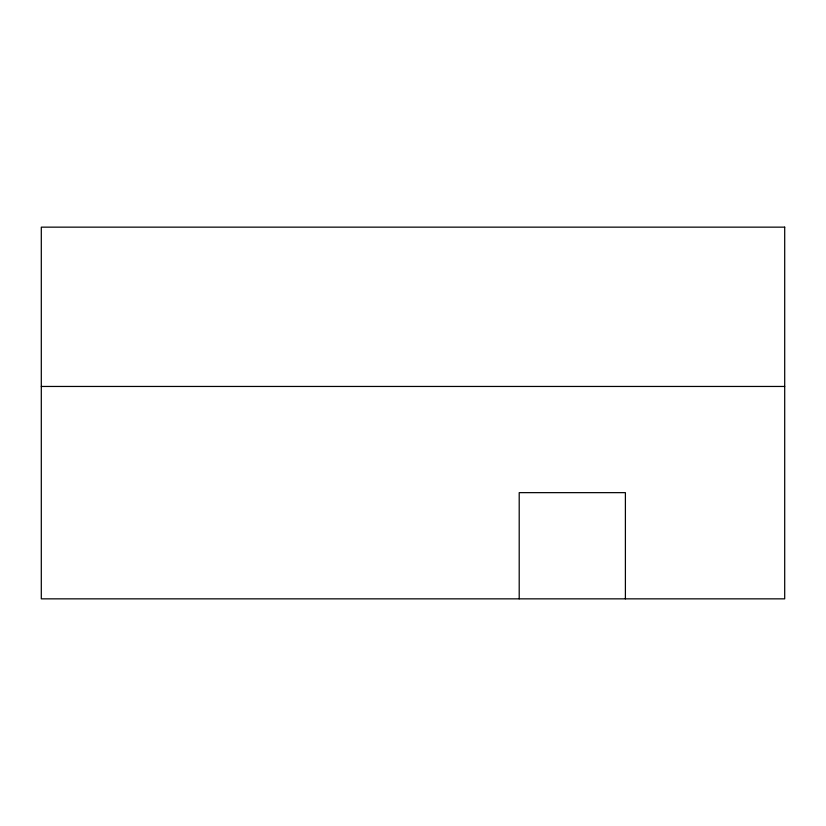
<?xml version="1.0" encoding="UTF-8"?>
<svg xmlns="http://www.w3.org/2000/svg" width="826" height="826" viewBox="0 0 826 826"><rect width="100%" height="100%" fill="white"/><g stroke="black" fill="none" stroke-linecap="round" stroke-linejoin="round"><path stroke-width="1.24" d="M41.3 386.454L784.7 386.454M625.396 598.85L625.396 492.647L519.203 492.647L519.203 598.85M784.7 227.15L41.3 227.15L41.3 598.85L784.7 598.85L784.7 227.15"/></g></svg>
